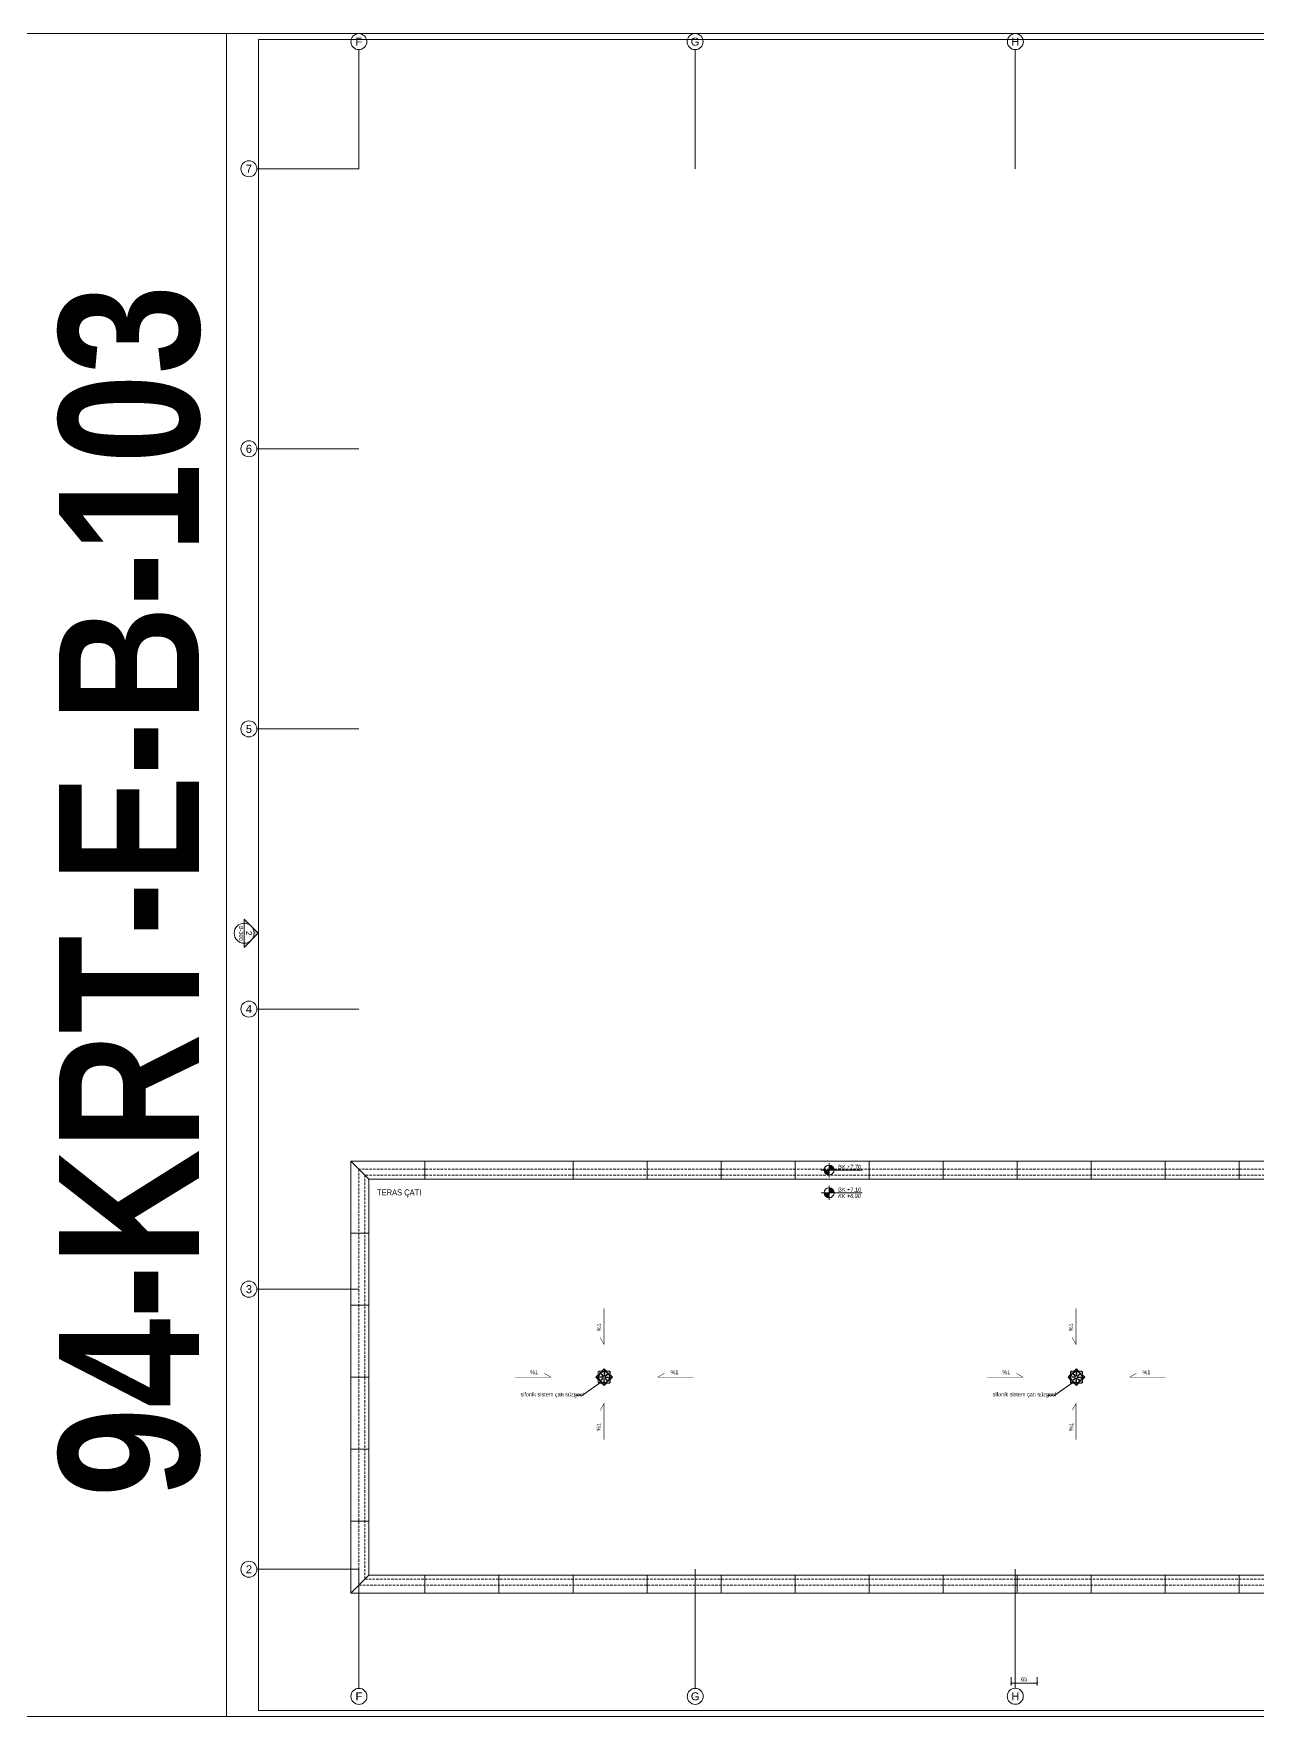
# Model space of a CAD drawing. Extents: x -2012 to 34975, y -1043 to 8321.
# Drawn here: x 27498 to 30556, y 0 to 4205 of the extents above; entities that cross this region are included whole.
import ezdxf
from ezdxf.enums import TextEntityAlignment as Align

# ---------------------------------------------------------------- set-up
doc = ezdxf.new("R2010")
doc.units = 0
doc.header["$LTSCALE"] = 25
doc.header["$PDMODE"] = 1
doc.linetypes.add('HIDDEN', pattern=[0.375, 0.25, -0.125])
doc.layers.get('0').update_dxf_attribs({"color": 9, "lineweight": 9})
doc.layers.get('Defpoints').update_dxf_attribs({"color": 9, "lineweight": 9})
for name, color, linetype, lineweight in [('06D', 9, 'Continuous', 9), ('10', 9, 'Continuous', 9), ('21', 9, 'Continuous', 9), ('24', 9, 'Continuous', 9), ('25', 9, 'Continuous', 9), ('35', 9, 'Continuous', 9), ('40A', 9, 'Continuous', 9), ('GEB-BEZUG', 9, 'Continuous', 25)]:
    doc.layers.add(name, color=color, linetype=linetype, lineweight=lineweight)
doc.styles.add('Arial', font='arial.ttf', dxfattribs={"height": 2.5})
doc.styles.add('MuuM_TEXT-BOLD', font='ARIALNB.TTF')
doc.styles.add('MuuM_TEXT-ITALIC', font='ARIALNI.TTF')
doc.styles.add('MuuM_TEXT-STANDART', font='ARIALN.TTF')
doc.dimstyles.new('MuuM_DIM100', dxfattribs={"dimscale": 10, "dimtxt": 2, "dimasz": 1, "dimexe": 1, "dimexo": 1, "dimgap": 1, "dimtad": 1, "dimdec": 1, "dimrnd": 0.5, "dimdsep": 46, "dimtxsty": 'MuuM_TEXT-STANDART', "dimblk": 'ARCHTICK', "dimcen": 0, "dimdle": 0.15, "dimclrd": 256, "dimclre": 256, "dimclrt": 256, "dimadec": 0, "dimazin": 0, "dimtfac": 5, "dimtdec": 1, "dimtix": 1, "dimtmove": 2, "dimatfit": 3, "dimldrblk": 'DOT', "dimfxl": 0.2, "dimtolj": 1, "dimlwd": -1, "dimlwe": -1, "dimarcsym": 0})
doc.dimstyles.new('MuuM_DIM50', dxfattribs={"dimscale": 5, "dimtxt": 2, "dimasz": 1, "dimexe": 1, "dimexo": 1, "dimgap": 1, "dimtad": 1, "dimdec": 1, "dimrnd": 0.5, "dimdsep": 46, "dimtxsty": 'MuuM_TEXT-STANDART', "dimblk": 'ARCHTICK', "dimcen": 0, "dimdle": 0.15, "dimclrd": 256, "dimclre": 256, "dimclrt": 256, "dimadec": 0, "dimazin": 0, "dimtfac": 5, "dimtdec": 1, "dimtix": 1, "dimtmove": 2, "dimatfit": 3, "dimldrblk": 'DOT', "dimfxl": 3, "dimfxlon": 1, "dimtolj": 1, "dimlwd": -1, "dimlwe": -1, "dimarcsym": 0})

# ---------------------------------------------------------------- blocks, each defined once
blk = doc.blocks.new('VIDA')
for p, q in [((-18072, 6524), (-18070, 6525)), ((-18072, 6524), (-18072, 6524)), ((-18072, 6524), (-18072, 6524)), ((-18070, 6523), (-18072, 6524)), ((-18070, 6525), (-18071, 6523)), ((-18071, 6523), (-18070, 6525)), ((-18070, 6523), (-18069, 6525)), ((-18070, 6525), (-18070, 6525)), ((-18070, 6525), (-18070, 6524)), ((-18070, 6524), (-18070, 6525)), ((-18070, 6525), (-18070, 6525)), ((-18070, 6525), (-18070, 6525)), ((-18070, 6525), (-18069, 6525)), ((-18070, 6524), (-18070, 6524)), ((-18069, 6522), (-18070, 6523)), ((-18070, 6523), (-18070, 6523)), ((-18069, 6523), (-18068, 6525)), ((-18069, 6522), (-18069, 6525)), ((-18069, 6525), (-18069, 6522)), ((-18069, 6525), (-18069, 6525)), ((-18069, 6525), (-18069, 6525)), ((-18069, 6525), (-18069, 6525)), ((-18069, 6525), (-18069, 6525)), ((-18069, 6525), (-18068, 6525)), ((-18069, 6523), (-18069, 6522)), ((-18068, 6522), (-18069, 6523)), ((-18069, 6523), (-18069, 6523)), ((-18069, 6522), (-18069, 6522)), ((-18067, 6525), (-18068, 6522)), ((-18068, 6523), (-18067, 6525)), ((-18068, 6525), (-18068, 6523)), ((-18068, 6522), (-18068, 6525)), ((-18068, 6525), (-18068, 6525)), ((-18068, 6525), (-18068, 6522)), ((-18068, 6525), (-18068, 6525)), ((-18068, 6525), (-18068, 6525)), ((-18068, 6525), (-18067, 6525)), ((-18068, 6523), (-18068, 6522)), ((-18068, 6522), (-18068, 6523)), ((-18068, 6523), (-18068, 6523)), ((-18068, 6523), (-18068, 6522)), ((-18067, 6522), (-18068, 6522)), ((-18068, 6522), (-18068, 6522)), ((-18066, 6525), (-18067, 6525)), ((-18067, 6523), (-18066, 6525)), ((-18066, 6525), (-18067, 6522)), ((-18067, 6525), (-18067, 6523)), ((-18067, 6522), (-18067, 6525)), ((-18067, 6525), (-18067, 6525)), ((-18067, 6525), (-18067, 6525)), ((-18067, 6525), (-18067, 6525)), ((-18067, 6522), (-18067, 6523)), ((-18067, 6523), (-18067, 6522)), ((-18067, 6523), (-18067, 6523)), ((-18067, 6523), (-18067, 6522)), ((-18066, 6522), (-18067, 6522)), ((-18066, 6525), (-18066, 6525)), ((-18066, 6525), (-18066, 6525)), ((-18066, 6525), (-18066, 6525)), ((-18066, 6525), (-18066, 6523)), ((-18066, 6522), (-18066, 6525)), ((-18065, 6525), (-18066, 6522)), ((-18066, 6523), (-18065, 6525)), ((-18066, 6525), (-18065, 6525)), ((-18066, 6523), (-18066, 6523)), ((-18066, 6523), (-18066, 6522)), ((-18066, 6523), (-18066, 6522)), ((-18066, 6522), (-18066, 6523)), ((-18065, 6522), (-18066, 6522)), ((-18065, 6525), (-18065, 6523)), ((-18065, 6522), (-18065, 6525)), ((-18065, 6525), (-18065, 6525)), ((-18065, 6525), (-18065, 6525)), ((-18065, 6525), (-18065, 6525)), ((-18065, 6525), (-18064, 6525)), ((-18065, 6523), (-18064, 6525)), ((-18064, 6525), (-18065, 6522)), ((-18065, 6522), (-18064, 6525)), ((-18065, 6523), (-18065, 6522)), ((-18065, 6523), (-18065, 6523)), ((-18065, 6523), (-18065, 6522)), ((-18065, 6522), (-18065, 6523)), ((-18064, 6523), (-18065, 6522)), ((-18064, 6523), (-18065, 6522)), ((-18065, 6522), (-18065, 6522)), ((-18064, 6525), (-18064, 6525)), ((-18064, 6525), (-18064, 6525)), ((-18064, 6525), (-18064, 6525)), ((-18064, 6525), (-18064, 6523)), ((-18064, 6522), (-18062, 6525)), ((-18062, 6525), (-18064, 6522)), ((-18064, 6523), (-18062, 6525)), ((-18062, 6525), (-18064, 6525)), ((-18064, 6523), (-18064, 6523)), ((-18062, 6523), (-18064, 6522)), ((-18062, 6523), (-18064, 6522)), ((-18064, 6522), (-18064, 6523)), ((-18064, 6522), (-18064, 6522)), ((-18063, 6522), (-18062, 6525)), ((-18061, 6525), (-18063, 6523)), ((-18062, 6525), (-18063, 6525)), ((-18062, 6523), (-18063, 6522)), ((-18063, 6522), (-18061, 6523)), ((-18062, 6523), (-18063, 6522)), ((-18063, 6523), (-18061, 6523)), ((-18063, 6522), (-18061, 6522)), ((-18062, 6525), (-18061, 6525)), ((-18062, 6525), (-18062, 6525)), ((-18062, 6525), (-18062, 6525)), ((-18062, 6525), (-18062, 6525)), ((-18061, 6525), (-18062, 6525)), ((-18062, 6523), (-18061, 6525)), ((-18061, 6525), (-18062, 6522)), ((-18062, 6522), (-18061, 6525)), ((-18061, 6523), (-18062, 6525)), ((-18062, 6525), (-18061, 6522)), ((-18062, 6525), (-18062, 6523)), ((-18062, 6525), (-18062, 6525)), ((-18062, 6525), (-18061, 6525)), ((-18062, 6523), (-18062, 6523)), ((-18062, 6522), (-18062, 6523)), ((-18061, 6523), (-18062, 6522)), ((-18061, 6523), (-18062, 6522)), ((-18062, 6522), (-18062, 6522)), ((-18061, 6525), (-18060, 6525)), ((-18061, 6525), (-18061, 6525)), ((-18061, 6525), (-18061, 6525)), ((-18061, 6525), (-18061, 6525)), ((-18061, 6525), (-18061, 6523)), ((-18061, 6522), (-18060, 6525)), ((-18060, 6525), (-18061, 6522)), ((-18061, 6523), (-18060, 6525)), ((-18061, 6523), (-18061, 6523)), ((-18060, 6523), (-18061, 6522)), ((-18060, 6523), (-18061, 6522)), ((-18061, 6522), (-18061, 6523)), ((-18061, 6522), (-18061, 6522)), ((-18060, 6525), (-18060, 6525)), ((-18060, 6525), (-18060, 6525)), ((-18060, 6525), (-18060, 6525)), ((-18060, 6525), (-18060, 6525)), ((-18060, 6525), (-18060, 6523)), ((-18060, 6523), (-18060, 6525)), ((-18059, 6525), (-18060, 6522)), ((-18060, 6522), (-18059, 6525)), ((-18060, 6525), (-18059, 6525)), ((-18059, 6524), (-18060, 6523)), ((-18060, 6522), (-18060, 6523)), ((-18060, 6523), (-18060, 6522)), ((-18060, 6523), (-18060, 6522)), ((-18060, 6523), (-18060, 6523)), ((-18060, 6523), (-18059, 6523)), ((-18060, 6522), (-18060, 6522)), ((-18058, 6527), (-18059, 6527)), ((-18059, 6521), (-18059, 6527)), ((-18059, 6525), (-18059, 6525)), ((-18058, 6521), (-18059, 6521))]:
    blk.add_line(p, q)
for points in [[(-18069, 6525), (-18069, 6523)], [(-18057, 6524), (-18057, 6524), (-18057, 6524), (-18057, 6523)]]:
    blk.add_lwpolyline(points)
for start, end in [(7.5095, 35.2427), (324.7573, 352.4905)]:
    blk.add_arc((-18062, 6524), 5.21, start, end)
blk = doc.blocks.new('krt-harpusta1')
for points in [[(16786.2, 292.5), (16786.2, 337.5), (14425.8, 337.5), (14425.8, 1327.5), (16786.2, 1327.5), (16786.2, 1372.5), (14380.8, 1372.5), (14380.8, 292.5), (16786.2, 292.5)], [(14425.8, 1327.5), (14380.8, 1372.5)], [(14565.8, 1372.5), (14565.8, 1327.5)], [(14935.8, 1372.5), (14935.8, 1327.5)], [(15120.8, 1372.5), (15120.8, 1327.5)], [(15305.8, 1372.5), (15305.8, 1327.5)], [(15490.8, 1372.5), (15490.8, 1327.5)], [(15675.8, 1372.5), (15675.8, 1327.5)], [(15860.8, 1372.5), (15860.8, 1327.5)], [(16045.8, 1372.5), (16045.8, 1327.5)], [(16230.8, 1372.5), (16230.8, 1327.5)], [(16415.8, 1372.5), (16415.8, 1327.5)], [(16600.8, 1372.5), (16600.8, 1327.5)], [(14380.8, 1192.5), (14425.8, 1192.5)], [(14380.8, 1012.5), (14425.8, 1012.5)], [(14380.8, 832.5), (14425.8, 832.5)], [(14380.8, 652.5), (14425.8, 652.5)], [(14380.8, 472.5), (14425.8, 472.5)], [(14380.8, 292.5), (14425.8, 337.5)], [(14565.8, 292.5), (14565.8, 337.5)], [(14750.8, 292.5), (14750.8, 337.5)], [(14935.8, 292.5), (14935.8, 337.5)], [(15120.8, 292.5), (15120.8, 337.5)], [(15305.8, 292.5), (15305.8, 337.5)], [(15490.8, 292.5), (15490.8, 337.5)], [(15675.8, 292.5), (15675.8, 337.5)], [(15860.8, 292.5), (15860.8, 337.5)], [(16045.8, 292.5), (16045.8, 337.5)], [(16230.8, 292.5), (16230.8, 337.5)], [(16415.8, 292.5), (16415.8, 337.5)], [(16600.8, 292.5), (16600.8, 337.5)]]:
    blk.add_lwpolyline(points)
at = {"layer": '06D', "linetype": 'HIDDEN'}
for points in [[(16786.2, 1352.5), (14400.8, 1352.5), (14400.8, 312.5), (16786.2, 312.5), (16786.2, 312.5)], [(16786.2, 1337.5), (14415.8, 1337.5), (14415.8, 327.5), (16786.2, 327.5)]]:
    blk.add_lwpolyline(points, dxfattribs=at)
at = {"layer": '10', "xscale": -0.1000000000058208, "yscale": 0.1000000000058208, "zscale": 0.1000000000021828, "rotation": 89.9725710339926}
blk.add_blockref('VIDA', (17448.1, -1504.2), dxfattribs=at)
at = {"layer": '21', "style": 'MuuM_TEXT-STANDART'}
blk.add_text('TERAS ÇATI', height=15, dxfattribs=at).set_placement((14446.1, 1282.3), align=Align.BOTTOM_LEFT)
blk = doc.blocks.new('_ArchTick')
at = {"color": 0, "linetype": 'ByBlock', "const_width": 0.15}
blk.add_lwpolyline([(-0.5, -0.5), (0.5, 0.5)], dxfattribs=at)
blk = doc.blocks.new('*D690')
at = {"layer": '25', "transparency": 16777216}
for p, q in [((29940.8, 97.5), (29940.8, 77.5)), ((30005.8, 97.5), (30005.8, 77.5)), ((29940.1, 82.5), (30006.6, 82.5))]:
    blk.add_line(p, q, dxfattribs=at)
at = {"layer": 'Defpoints', "color": 0, "transparency": 16777216}
for p in [(29940.8, 112.5), (30005.8, 112.5), (30005.8, 82.5)]:
    blk.add_point(p, dxfattribs=at)
at = {"layer": '25', "transparency": 16777216, "xscale": 5, "yscale": 5, "zscale": 5, "rotation": 180}
blk.add_blockref('_ArchTick', (29940.8, 82.5), dxfattribs=at)
at = {"layer": '25', "transparency": 16777216, "xscale": 5, "yscale": 5, "zscale": 5}
blk.add_blockref('_ArchTick', (30005.8, 82.5), dxfattribs=at)
at = {"layer": '25', "transparency": 16777216, "insert": (29973.3, 92.6), "char_height": 10, "attachment_point": 5, "style": 'MuuM_TEXT-STANDART'}
blk.add_mtext('\\A1;65', dxfattribs=at)
blk = doc.blocks.new('_Dot')
at = {"color": 0, "linetype": 'ByBlock', "lineweight": -2}
blk.add_line((-0.5, 0), (-1, 0), dxfattribs=at)
at = {"color": 0, "linetype": 'ByBlock', "const_width": 0.5}
blk.add_lwpolyline([(-0.25, 0, 1), (0.25, 0, 1)], format="xyb", close=True, dxfattribs=at)
blk = doc.blocks.new('Einfügepunkt')
at = {"layer": 'GEB-BEZUG'}
for p, q in [((-1, -1), (1, 1)), ((-1, 1), (1, -1))]:
    blk.add_line(p, q, dxfattribs=at)
blk = doc.blocks.new('suzgec')
at = {"layer": '21'}
for p, q in [((36826.5, 816.6), (36832.1, 822.2)), ((36832.1, 810.9), (36826.5, 816.6)), ((36832.1, 822.2), (36832.3, 822.4)), ((36832.1, 810.9), (36832.1, 822.2)), ((36832.3, 810.7), (36832.1, 810.9)), ((36834.3, 831.6), (36832.3, 829.6)), ((36832.3, 829.6), (36832.3, 803.6)), ((36832.3, 803.6), (36834.3, 801.6)), ((36860.3, 831.6), (36834.3, 831.6)), ((36834.3, 801.6), (36860.3, 801.6)), ((36834.4, 811.8), (36834.6, 811.9)), ((36834.6, 811.9), (36835, 812)), ((36835, 810.9), (36834.8, 810.9)), ((36835.3, 811.1), (36835, 810.9)), ((36837.1, 817.8), (36844.2, 816.8)), ((36841.5, 831.6), (36841.7, 831.8)), ((36841.7, 801.4), (36841.5, 801.6)), ((36841.7, 828.9), (36841.6, 829.1)), ((36841.7, 831.8), (36847.3, 837.4)), ((36841.7, 831.8), (36853, 831.8)), ((36841.8, 828.6), (36841.7, 828.9)), ((36853, 801.4), (36841.7, 801.4)), ((36847.3, 795.7), (36841.7, 801.4)), ((36842.5, 829.5), (36842.6, 829.3)), ((36842.6, 829.3), (36842.8, 829)), ((36844.3, 816.8), (36844.2, 816.8)), ((36846.1, 806.3), (36847.1, 813.4)), ((36847.3, 816.6), (36847.1, 816.6)), ((36847.1, 813.6), (36847.1, 813.4)), ((36847.3, 837.4), (36853, 831.8)), ((36847.3, 816.6), (36847.3, 816.8)), ((36847.3, 816.6), (36847.6, 816.6)), ((36847.3, 816.6), (36847.3, 816.3)), ((36853, 801.4), (36847.3, 795.7)), ((36848.5, 826.8), (36847.6, 819.7)), ((36847.6, 819.6), (36847.6, 819.7)), ((36850.4, 816.3), (36850.5, 816.3)), ((36857.6, 815.4), (36850.5, 816.3)), ((36852.1, 803.9), (36851.9, 804.2)), ((36852.1, 803.7), (36852.1, 803.9)), ((36852.9, 804.6), (36853, 804.3)), ((36853, 831.8), (36853.2, 831.6)), ((36853, 804.3), (36853.1, 804.1)), ((36853.2, 801.6), (36853, 801.4)), ((36859.7, 822.2), (36859.9, 822.3)), ((36860.2, 821.4), (36860, 821.3)), ((36862.3, 829.6), (36860.3, 831.6)), ((36860.3, 801.6), (36862.3, 803.6)), ((36862.3, 803.6), (36862.3, 829.6)), ((36862.3, 822.4), (36862.5, 822.2)), ((36862.5, 810.9), (36862.3, 810.7)), ((36862.5, 822.2), (36862.5, 810.9)), ((36862.5, 822.2), (36868.2, 816.6)), ((36868.2, 816.6), (36862.5, 810.9))]:
    blk.add_line(p, q, dxfattribs=at)
for centre, radius in [((36829.7, 816.6), 0.4), ((36829.7, 816.6), 0.358), ((36847.3, 816.6), 14.3), ((36834.8, 829.1), 0.3), ((36834.8, 804.1), 0.3), ((36847.3, 834.3), 0.4), ((36847.3, 798.9), 0.4), ((36847.3, 834.3), 0.358), ((36847.3, 798.9), 0.358), ((36859.8, 829.1), 0.3), ((36859.8, 804.1), 0.3), ((36865, 816.6), 0.4), ((36865, 816.6), 0.358)]:
    blk.add_circle(centre, radius, dxfattribs=at)
for radius, start, end in [(13.5, 114.6147, 200.3853), (13.8, 200.4176, 204.5824), (13.7, 200.4084, 204.5916), (13.3, 200.3378, 204.6622), (13.2, 200.3292, 204.6708), (13.5, 204.6147, 290.3853), (13.8, 110.4176, 114.5824), (13.7, 110.4084, 114.5916), (13.3, 110.3378, 114.6622), (13.2, 110.3292, 114.6708), (13.5, 24.6147, 110.3853), (13.2, 290.3292, 294.6708), (13.3, 290.3378, 294.6622), (13.7, 290.4084, 294.5916), (13.8, 290.4176, 294.5824), (13.6, 294.6147, 20.3853), (13.2, 20.3292, 24.6708), (13.3, 20.3378, 24.6622), (13.7, 20.4084, 24.5916), (13.8, 20.4176, 24.5824)]:
    blk.add_arc((36847.3, 816.6), radius, start, end, dxfattribs=at)
for points, knots in [([(36837.1, 816.3), (36837, 816.3), (36836.9, 816.3), (36836.7, 816.4), (36836.6, 816.4), (36836.5, 816.6), (36836.4, 816.7), (36836.4, 816.9), (36836.4, 817), (36836.4, 817.2), (36836.4, 817.3), (36836.5, 817.5), (36836.5, 817.5), (36836.7, 817.7), (36836.8, 817.7), (36837, 817.8), (36837.1, 817.8), (36837.2, 817.8)], [2.169268, 2.169268, 2.169268, 2.169268, 2.468107, 2.468107, 2.768207, 2.768207, 3.065525, 3.065525, 3.362844, 3.362844, 3.660162, 3.660162, 3.95748, 3.95748, 4.257581, 4.257581, 4.55635, 4.55635, 4.55635, 4.55635]), ([(36840.3, 809.1), (36840.3, 809.1), (36840.2, 809), (36840, 808.9), (36839.9, 808.9), (36839.7, 808.9), (36839.6, 808.9), (36839.4, 809), (36839.3, 809.1), (36839.2, 809.2), (36839.1, 809.3), (36839, 809.5), (36839, 809.6), (36839, 809.8), (36839.1, 809.9), (36839.2, 810.1), (36839.2, 810.2), (36839.3, 810.2)], [2.169268, 2.169268, 2.169268, 2.169268, 2.468107, 2.468107, 2.768207, 2.768207, 3.065525, 3.065525, 3.362844, 3.362844, 3.660162, 3.660162, 3.95748, 3.95748, 4.257581, 4.257581, 4.55635, 4.55635, 4.55635, 4.55635]), ([(36839.9, 823.6), (36839.8, 823.7), (36839.8, 823.7), (36839.7, 823.9), (36839.7, 824), (36839.7, 824.2), (36839.7, 824.3), (36839.8, 824.5), (36839.8, 824.6), (36840, 824.8), (36840.1, 824.8), (36840.3, 824.9), (36840.4, 824.9), (36840.6, 824.9), (36840.7, 824.8), (36840.9, 824.8), (36840.9, 824.7), (36841, 824.6)], [2.169268, 2.169268, 2.169268, 2.169268, 2.468107, 2.468107, 2.768207, 2.768207, 3.065525, 3.065525, 3.362844, 3.362844, 3.660162, 3.660162, 3.95748, 3.95748, 4.257581, 4.257581, 4.55635, 4.55635, 4.55635, 4.55635]), ([(36844.1, 817), (36844.1, 817), (36844.1, 817), (36844.1, 817), (36844.2, 817), (36844.2, 817), (36844.2, 816.9), (36844.3, 816.9), (36844.3, 816.9), (36844.3, 816.8), (36844.3, 816.8), (36844.3, 816.7), (36844.3, 816.7), (36844.3, 816.7), (36844.3, 816.6), (36844.3, 816.6), (36844.3, 816.5), (36844.2, 816.5), (36844.2, 816.5), (36844.1, 816.5), (36844.1, 816.5), (36844.1, 816.5), (36844.1, 816.5)], [-0.0013985, -0.0013985, -0.0013985, -0.0013985, 0, 0, 0, 0.0909291, 0.0909291, 0.1818582, 0.1818582, 0.2711248, 0.2711248, 0.3603915, 0.3603915, 0.4496581, 0.4496581, 0.5389247, 0.5389247, 0.6298538, 0.6298538, 0.7207829, 0.7207829, 0.7401198, 0.7401198, 0.7401198, 0.7401198]), ([(36844.8, 814.6), (36844.8, 814.6), (36844.8, 814.6), (36844.8, 814.6), (36844.8, 814.6), (36844.8, 814.6), (36844.9, 814.6), (36844.9, 814.6), (36845, 814.6), (36845, 814.6), (36845.1, 814.6), (36845.1, 814.6), (36845.2, 814.5), (36845.2, 814.5), (36845.2, 814.4), (36845.2, 814.4), (36845.2, 814.4), (36845.2, 814.3), (36845.2, 814.3), (36845.2, 814.2), (36845.1, 814.2), (36845.1, 814.2), (36845.1, 814.2)], [-0.0013985, -0.0013985, -0.0013985, -0.0013985, 0, 0, 0, 0.0909291, 0.0909291, 0.1818582, 0.1818582, 0.2711248, 0.2711248, 0.3603915, 0.3603915, 0.4496581, 0.4496581, 0.5389247, 0.5389247, 0.6298538, 0.6298538, 0.7207829, 0.7207829, 0.7401198, 0.7401198, 0.7401198, 0.7401198]), ([(36845.3, 819.1), (36845.3, 819.1), (36845.3, 819.1), (36845.3, 819.1), (36845.4, 819.1), (36845.4, 819.1), (36845.4, 819), (36845.4, 819), (36845.4, 818.9), (36845.4, 818.9), (36845.4, 818.8), (36845.3, 818.8), (36845.3, 818.8), (36845.3, 818.8), (36845.2, 818.7), (36845.2, 818.7), (36845.1, 818.7), (36845.1, 818.7), (36845, 818.8), (36845, 818.8), (36845, 818.8), (36845, 818.8), (36845, 818.8)], [-0.0013985, -0.0013985, -0.0013985, -0.0013985, 0, 0, 0, 0.0909291, 0.0909291, 0.1818582, 0.1818582, 0.2711248, 0.2711248, 0.3603915, 0.3603915, 0.4496581, 0.4496581, 0.5389247, 0.5389247, 0.6298538, 0.6298538, 0.7207829, 0.7207829, 0.7401198, 0.7401198, 0.7401198, 0.7401198]), ([(36847.6, 806.4), (36847.7, 806.3), (36847.6, 806.2), (36847.6, 806), (36847.5, 805.9), (36847.4, 805.7), (36847.3, 805.7), (36847.1, 805.6), (36847, 805.6), (36846.8, 805.6), (36846.7, 805.6), (36846.5, 805.7), (36846.4, 805.8), (36846.3, 805.9), (36846.2, 806), (36846.1, 806.2), (36846.1, 806.3), (36846.2, 806.4)], [2.169268, 2.169268, 2.169268, 2.169268, 2.468107, 2.468107, 2.768207, 2.768207, 3.065525, 3.065525, 3.362844, 3.362844, 3.660162, 3.660162, 3.95748, 3.95748, 4.257581, 4.257581, 4.55635, 4.55635, 4.55635, 4.55635]), ([(36847, 826.8), (36847, 826.9), (36847.1, 827), (36847.1, 827.2), (36847.2, 827.3), (36847.3, 827.4), (36847.4, 827.5), (36847.6, 827.6), (36847.7, 827.6), (36847.9, 827.6), (36848, 827.5), (36848.2, 827.4), (36848.3, 827.4), (36848.4, 827.2), (36848.5, 827.1), (36848.5, 826.9), (36848.5, 826.8), (36848.5, 826.7)], [2.169268, 2.169268, 2.169268, 2.169268, 2.468107, 2.468107, 2.768207, 2.768207, 3.065525, 3.065525, 3.362844, 3.362844, 3.660162, 3.660162, 3.95748, 3.95748, 4.257581, 4.257581, 4.55635, 4.55635, 4.55635, 4.55635]), ([(36847, 813.4), (36847, 813.4), (36847, 813.4), (36847, 813.4), (36847, 813.4), (36847, 813.4), (36847, 813.5), (36847, 813.5), (36847.1, 813.5), (36847.1, 813.6), (36847.2, 813.6), (36847.2, 813.6), (36847.2, 813.6), (36847.3, 813.6), (36847.3, 813.6), (36847.4, 813.5), (36847.4, 813.5), (36847.4, 813.5), (36847.4, 813.4), (36847.5, 813.4), (36847.5, 813.3), (36847.5, 813.3), (36847.5, 813.3)], [-0.0013985, -0.0013985, -0.0013985, -0.0013985, 0, 0, 0, 0.0909291, 0.0909291, 0.1818582, 0.1818582, 0.2711248, 0.2711248, 0.3603915, 0.3603915, 0.4496581, 0.4496581, 0.5389247, 0.5389247, 0.6298538, 0.6298538, 0.7207829, 0.7207829, 0.7401198, 0.7401198, 0.7401198, 0.7401198]), ([(36847.7, 819.8), (36847.7, 819.8), (36847.7, 819.8), (36847.7, 819.8), (36847.7, 819.8), (36847.7, 819.7), (36847.7, 819.7), (36847.7, 819.7), (36847.6, 819.6), (36847.6, 819.6), (36847.5, 819.6), (36847.5, 819.6), (36847.4, 819.6), (36847.4, 819.6), (36847.4, 819.6), (36847.3, 819.6), (36847.3, 819.7), (36847.3, 819.7), (36847.2, 819.8), (36847.2, 819.8), (36847.2, 819.8), (36847.2, 819.8), (36847.2, 819.8)], [-0.0013985, -0.0013985, -0.0013985, -0.0013985, 0, 0, 0, 0.0909291, 0.0909291, 0.1818582, 0.1818582, 0.2711248, 0.2711248, 0.3603915, 0.3603915, 0.4496581, 0.4496581, 0.5389247, 0.5389247, 0.6298538, 0.6298538, 0.7207829, 0.7207829, 0.7401198, 0.7401198, 0.7401198, 0.7401198]), ([(36849.3, 814), (36849.3, 814), (36849.3, 814), (36849.3, 814), (36849.3, 814.1), (36849.3, 814.1), (36849.3, 814.1), (36849.3, 814.2), (36849.3, 814.2), (36849.3, 814.3), (36849.3, 814.3), (36849.3, 814.3), (36849.4, 814.4), (36849.4, 814.4), (36849.5, 814.4), (36849.5, 814.4), (36849.6, 814.4), (36849.6, 814.4), (36849.7, 814.4), (36849.7, 814.4), (36849.7, 814.4), (36849.7, 814.4), (36849.7, 814.4)], [-0.0013985, -0.0013985, -0.0013985, -0.0013985, 0, 0, 0, 0.0909291, 0.0909291, 0.1818582, 0.1818582, 0.2711248, 0.2711248, 0.3603915, 0.3603915, 0.4496581, 0.4496581, 0.5389247, 0.5389247, 0.6298538, 0.6298538, 0.7207829, 0.7207829, 0.7401198, 0.7401198, 0.7401198, 0.7401198]), ([(36849.9, 818.6), (36849.9, 818.6), (36849.9, 818.6), (36849.9, 818.6), (36849.9, 818.6), (36849.8, 818.5), (36849.8, 818.5), (36849.7, 818.5), (36849.7, 818.5), (36849.7, 818.5), (36849.6, 818.6), (36849.6, 818.6), (36849.5, 818.6), (36849.5, 818.7), (36849.5, 818.7), (36849.5, 818.7), (36849.5, 818.8), (36849.5, 818.8), (36849.5, 818.9), (36849.5, 818.9), (36849.6, 819), (36849.6, 819), (36849.6, 819)], [-0.0013985, -0.0013985, -0.0013985, -0.0013985, 0, 0, 0, 0.0909291, 0.0909291, 0.1818582, 0.1818582, 0.2711248, 0.2711248, 0.3603915, 0.3603915, 0.4496581, 0.4496581, 0.5389247, 0.5389247, 0.6298538, 0.6298538, 0.7207829, 0.7207829, 0.7401198, 0.7401198, 0.7401198, 0.7401198]), ([(36850.6, 816.2), (36850.6, 816.2), (36850.6, 816.2), (36850.6, 816.2), (36850.5, 816.2), (36850.5, 816.2), (36850.4, 816.2), (36850.4, 816.3), (36850.4, 816.3), (36850.4, 816.3), (36850.3, 816.4), (36850.3, 816.4), (36850.3, 816.5), (36850.4, 816.5), (36850.4, 816.6), (36850.4, 816.6), (36850.4, 816.6), (36850.5, 816.7), (36850.5, 816.7), (36850.6, 816.7), (36850.6, 816.7), (36850.6, 816.7), (36850.6, 816.7)], [-0.0013985, -0.0013985, -0.0013985, -0.0013985, 0, 0, 0, 0.0909291, 0.0909291, 0.1818582, 0.1818582, 0.2711248, 0.2711248, 0.3603915, 0.3603915, 0.4496581, 0.4496581, 0.5389247, 0.5389247, 0.6298538, 0.6298538, 0.7207829, 0.7207829, 0.7401198, 0.7401198, 0.7401198, 0.7401198]), ([(36854.8, 809.6), (36854.9, 809.5), (36854.9, 809.4), (36855, 809.2), (36855, 809.1), (36855, 808.9), (36855, 808.8), (36854.9, 808.6), (36854.8, 808.5), (36854.7, 808.4), (36854.6, 808.3), (36854.4, 808.3), (36854.3, 808.3), (36854.1, 808.3), (36854, 808.3), (36853.8, 808.4), (36853.7, 808.5), (36853.7, 808.6)], [2.169268, 2.169268, 2.169268, 2.169268, 2.468107, 2.468107, 2.768207, 2.768207, 3.065525, 3.065525, 3.362844, 3.362844, 3.660162, 3.660162, 3.95748, 3.95748, 4.257581, 4.257581, 4.55635, 4.55635, 4.55635, 4.55635]), ([(36854.4, 824), (36854.4, 824.1), (36854.5, 824.2), (36854.7, 824.2), (36854.8, 824.3), (36855, 824.3), (36855.1, 824.2), (36855.3, 824.1), (36855.4, 824.1), (36855.5, 823.9), (36855.6, 823.8), (36855.6, 823.7), (36855.7, 823.5), (36855.6, 823.3), (36855.6, 823.2), (36855.5, 823.1), (36855.4, 823), (36855.4, 822.9)], [2.169268, 2.169268, 2.169268, 2.169268, 2.468107, 2.468107, 2.768207, 2.768207, 3.065525, 3.065525, 3.362844, 3.362844, 3.660162, 3.660162, 3.95748, 3.95748, 4.257581, 4.257581, 4.55635, 4.55635, 4.55635, 4.55635]), ([(36857.6, 816.9), (36857.7, 816.9), (36857.8, 816.9), (36858, 816.8), (36858, 816.7), (36858.2, 816.6), (36858.2, 816.5), (36858.3, 816.3), (36858.3, 816.2), (36858.3, 816), (36858.3, 815.9), (36858.2, 815.7), (36858.1, 815.6), (36858, 815.5), (36857.9, 815.4), (36857.7, 815.4), (36857.6, 815.4), (36857.5, 815.4)], [2.169268, 2.169268, 2.169268, 2.169268, 2.468107, 2.468107, 2.768207, 2.768207, 3.065525, 3.065525, 3.362844, 3.362844, 3.660162, 3.660162, 3.95748, 3.95748, 4.257581, 4.257581, 4.55635, 4.55635, 4.55635, 4.55635])]:
    blk.add_open_spline(points, degree=3, knots=knots, dxfattribs=at)
for points, weights in [([(36844.1, 816.5), (36842.4, 816.4), (36837.1, 816.3)], [1, 1.19289012449, 1.04336959218]), ([(36837.2, 817.8), (36842.5, 817.2), (36844.1, 817)], [1.04357122072, 1.19470433147, 1]), ([(36839.3, 810.2), (36843.5, 813.5), (36844.8, 814.6)], [1.04357122094, 1.1947043326, 1]), ([(36845, 818.8), (36843.7, 820), (36839.9, 823.6)], [1, 1.19289012244, 1.04336959178]), ([(36845.1, 814.2), (36844, 813), (36840.3, 809.1)], [1, 1.19289012327, 1.04336959194]), ([(36841, 824.6), (36844.3, 820.5), (36845.3, 819.1)], [1.04357122128, 1.19470433435, 1]), ([(36846.2, 806.4), (36846.8, 811.7), (36847, 813.4)], [1.04357122103, 1.19470433305, 1]), ([(36847.2, 819.8), (36847.2, 821.5), (36847, 826.8)], [1, 1.1928901223, 1.04336959175]), ([(36847.5, 813.3), (36847.5, 811.6), (36847.6, 806.4)], [1, 1.19289011339, 1.04336959002]), ([(36848.5, 826.7), (36847.9, 821.5), (36847.7, 819.8)], [1.04357122043, 1.19470432993, 1]), ([(36853.7, 808.6), (36850.4, 812.7), (36849.3, 814)], [1.04357121982, 1.19470432681, 1]), ([(36849.6, 819), (36850.7, 820.2), (36854.4, 824)], [1, 1.19289012017, 1.04336959134]), ([(36849.7, 814.4), (36850.9, 813.2), (36854.8, 809.6)], [1, 1.19289011781, 1.04336959088]), ([(36855.4, 822.9), (36851.2, 819.6), (36849.9, 818.6)], [1.04357122006, 1.19470432802, 1]), ([(36859.3, 822.1), (36859.5, 822.2), (36859.7, 822.2)], [1.02554744525, 1.0127799804, 1]), ([(36860, 821.3), (36859.9, 821.2), (36859.7, 821.2)], [1, 1.0127799804, 1.02554744526])]:
    blk.add_rational_spline(points, weights, degree=2, dxfattribs=at)
for points, weights, knots in [([(36850.6, 816.7), (36851.1, 816.7), (36853.6, 816.8), (36857.6, 816.9)], [4.14064799907, 3.56700040162, 2.15953650571, 1.32480586323], [27.48414514, 27.48414514, 27.48414514, 27.50397367, 27.53272487, 27.53272487, 27.53272487]), ([(36857.5, 815.4), (36855.5, 815.6), (36852.3, 816), (36850.9, 816.2), (36850.6, 816.2)], [1.32476723726, 1.64485472039, 2.71311941379, 3.81141839734, 4.16242382948], [0.00590224, 0.00590224, 0.00590224, 0.01753913, 0.04477222, 0.05758123, 0.05758123, 0.05758123])]:
    blk.add_rational_spline(points, weights, degree=2, knots=knots, dxfattribs=at)
at = {"layer": '21', "xscale": 0.1, "yscale": 0.1, "zscale": 0.1}
blk.add_blockref('Einfügepunkt', (36847.3, 816.6), dxfattribs=at)
blk = doc.blocks.new('0_elevationtarget-p-bk')
h = blk.add_hatch(color=254)
h.paths.add_polyline_path([(2.5, 0, 0.414214), (0, 2.5), (0, 0)])
h.paths.add_polyline_path([(0, 0), (-2.5, 0, 0.414214), (0, -2.5)])
blk.add_line((0, -3.5), (0, 3.5))
blk.add_lwpolyline([(16.6, 0), (-4, 0)])
blk.add_circle((0, 0), 2.5)
at = {"style": 'Arial'}
blk.add_attdef('BITMISKOT', text='', height=2, dxfattribs=at).set_placement((4.5, 0), align=Align.BOTTOM_LEFT)
at = {"style": 'MuuM_TEXT-ITALIC'}
blk.add_attdef('FINISHINGFLOORLEVEL', text='', height=2, dxfattribs=at).set_placement((4.5, -0.59), align=Align.TOP_LEFT)
blk = doc.blocks.new('0_aks')
at = {"linetype": 'Continuous'}
blk.add_circle((0, 0), 2, dxfattribs=at)
at = {"style": 'Arial'}
blk.add_attdef('AKS', text='', height=2, dxfattribs=at).set_placement((0, 0), align=Align.MIDDLE_CENTER)
blk = doc.blocks.new('p-aks_vw')
at = {"layer": '24', "ltscale": 2}
for points in [[(0, 3837.5), (0, 3540)], [(840, 3837.5), (840, 3540)], [(1640, 3837.5), (1640, 3540)], [(2440, 3837.5), (2440, 3540)], [(3240, 3837.5), (3240, 3540)], [(3620, 3837.5), (3620, 3540)], [(4040, 3837.5), (4040, 3540)], [(4840, 3837.5), (4840, 3540)], [(5680, 3837.5), (5680, 3540)], [(-255, 3540), (0, 3540)], [(5680, 3540), (5975, 3540)], [(-255, 2840), (0, 2840)], [(5680, 2840), (5975, 2840)], [(-255, 2140), (0, 2140)], [(5680, 2140), (5975, 2140)], [(-255, 1440), (0, 1440)], [(5680, 1440), (5975, 1440)], [(-255, 740), (0, 740)], [(5680, 740), (5975, 740)], [(-255, 40), (0, 40)], [(0, 40), (0, -257.5)], [(840, 40), (840, -257.5)], [(1640, 40), (1640, -257.5)], [(2440, 40), (2440, -257.5)], [(3240, 40), (3240, -257.5)], [(3620, 40), (3620, -257.5)], [(4040, 40), (4040, -257.5)], [(4840, 40), (4840, -257.5)], [(5680, 40), (5975, 40)], [(5680, 40), (5680, -257.5)]]:
    blk.add_lwpolyline(points, dxfattribs=at)
at = {"layer": '24', "xscale": 10, "yscale": 10, "zscale": 10}
for p, values in [((-0.3, 3857.5), {'AKS': 'F'}), ((840, 3857.5), {'AKS': 'G'}), ((1640.4, 3857.5), {'AKS': 'H'}), ((2440, 3857.5), {'AKS': 'I'}), ((3240, 3857.5), {'AKS': 'J'}), ((3620, 3857.5), {'AKS': 'K'}), ((4040, 3857.5), {'AKS': 'L'}), ((4840, 3857.5), {'AKS': 'M'}), ((5679.7, 3857.5), {'AKS': 'N'}), ((-275, 3540), {'AKS': '7'}), ((5995, 3540), {'AKS': '7'}), ((-275, 2840), {'AKS': '6'}), ((5995, 2840), {'AKS': '6'}), ((-275, 2140), {'AKS': '5'}), ((5995, 2140), {'AKS': '5'}), ((-275, 1440), {'AKS': '4'}), ((5995, 1440), {'AKS': '4'}), ((-275, 740), {'AKS': '3'}), ((5995, 740), {'AKS': '3'}), ((-275, 40), {'AKS': '2'}), ((5995, 40), {'AKS': '2'}), ((0, -277.5), {'AKS': 'F'}), ((840.3, -277.5), {'AKS': 'G'}), ((1640.3, -277.4), {'AKS': 'H'}), ((2440, -277.5), {'AKS': 'I'}), ((3240.3, -277.5), {'AKS': 'J'}), ((3620.3, -277.5), {'AKS': 'K'}), ((4040.3, -277.5), {'AKS': 'L'}), ((4840.3, -277.5), {'AKS': 'M'}), ((5680, -277.5), {'AKS': 'N'})]:
    blk.add_blockref('0_aks', p, dxfattribs=at).add_auto_attribs(values)
blk = doc.blocks.new('0_exteriorelevation1')
h = blk.add_hatch(color=256)
h.paths.add_polyline_path([(7.07, 0), (0, 7.07), (-7.07, 0)])
h.paths.add_polyline_path([(5, 0, 1), (-5, 0)], flags=16)
blk.add_lwpolyline([(7.07, 0), (0, 7.07), (-7.07, 0), (7.07, 0)])
blk.add_lwpolyline([(7.07, 0), (0, 7.07), (-7.07, 0), (7.07, 0)])
blk.add_circle((0, 0), 5)
at = {"style": 'Arial'}
blk.add_attdef('KESITADI', text='', height=3, dxfattribs=at).set_placement((0, 0), align=Align.BOTTOM_CENTER)
blk.add_attdef('PAFTAADI', text='', height=2, dxfattribs=at).set_placement((0, -0.5), align=Align.TOP_CENTER)

msp = doc.modelspace()

# ---------------------------------------------------------------- linework, layer by layer
at = {"layer": '21', "const_width": 1.2}
for points in [[(28923.2, 1019.91), (28923.2, 929.91), (28913.52, 946.67)], [(30102.7, 1019.91), (30102.7, 929.91), (30093.02, 946.67)], [(28700.9, 847.5), (28790.9, 847.5), (28774.13, 857.18)], [(29147.28, 847.5), (29057.28, 847.5), (29074.05, 857.18)], [(29880.4, 847.5), (29970.4, 847.5), (29953.63, 857.18)], [(30326.78, 847.5), (30236.78, 847.5), (30253.55, 857.18)], [(28923.2, 691.28), (28923.2, 781.28), (28913.52, 764.51)], [(30102.7, 691.28), (30102.7, 781.28), (30093.02, 764.51)]]:
    msp.add_lwpolyline(points, dxfattribs=at)
at = {"layer": '35'}
msp.add_lwpolyline([(30690.84, 352.5), (28335.84, 352.5), (28335.84, 1342.5), (30690.84, 1342.5)], close=True, dxfattribs=at)
at = {"layer": '40A'}
for points in [[(27980, 0), (20985, 0), (20985, 4205), (27980, 4205)], [(34975, 0), (27980, 0), (27980, 4205), (34975, 4205)], [(28060, 4190), (34435.06, 4190), (34435.06, 15), (28060, 15)]]:
    msp.add_lwpolyline(points, close=True, dxfattribs=at)

# ---------------------------------------------------------------- block references
at = {"layer": '06D'}
msp.add_blockref('krt-harpusta1', (13910, 15), dxfattribs=at)
at = {"layer": '21', "xscale": 5, "yscale": 5, "zscale": 5, "rotation": 270}
msp.add_blockref('0_exteriorelevation1', (28023.86, 1957), dxfattribs=at).add_auto_attribs({'KESITADI': '2', 'PAFTAADI': 'B-300'})
at = {"layer": '21'}
ref = msp.add_blockref('0_elevationtarget-p-bk', (29485.84, 1365.23), dxfattribs=dict(at, xscale=5, yscale=5, zscale=5))
ref.add_attrib('BITMISKOT', 'BK +7.70', dxfattribs={"layer": '0', "height": 10, "style": 'Arial'}).set_placement((29508.34, 1365.23), align=Align.BOTTOM_LEFT)
at = {"layer": '21', "xscale": 5, "yscale": 5, "zscale": 5}
msp.add_blockref('0_elevationtarget-p-bk', (29485.84, 1308.39), dxfattribs=at).add_auto_attribs({'BITMISKOT': 'BK +7.10', 'FINISHINGFLOORLEVEL': 'KK +6.90'})
at = {"layer": '24'}
msp.add_blockref('p-aks_vw', (28310.84, 327.5), dxfattribs=at)
at = {"layer": '35'}
for p in [(-7923.51, 30.92), (-6743.51, 30.92)]:
    msp.add_blockref('suzgec', p, dxfattribs=at)

# ---------------------------------------------------------------- texts
at = {"layer": '21', "style": 'MuuM_TEXT-STANDART'}
msp.add_text('TERAS ÇATI', height=15, dxfattribs=at).set_placement((28356.09, 1297.27), align=Align.BOTTOM_LEFT)
for p in [(28714.39, 809.73), (29894.39, 809.73)]:
    msp.add_text('sifonik sistem çatı süzgeci', height=10, dxfattribs=at).set_placement(p, align=Align.TOP_LEFT)
at = {"layer": '21', "char_height": 10, "width": 119.8316, "rotation": 90, "style": 'MuuM_TEXT-STANDART'}
for insert, attachment_point in [((28905.78, 962.11), 1), ((30085.28, 962.11), 1), ((28905.28, 732.89), 3), ((30085.78, 732.89), 3)]:
    msp.add_mtext('%1', dxfattribs=dict(at, insert=insert, attachment_point=attachment_point))
at = {"layer": '21', "char_height": 10, "width": 119.8316, "style": 'MuuM_TEXT-STANDART'}
for insert, attachment_point in [((28758.19, 864.93), 3), ((29089.49, 864.93), 1), ((29938.69, 864.93), 3), ((30268.99, 864.93), 1)]:
    msp.add_mtext('%1', dxfattribs=dict(at, insert=insert, attachment_point=attachment_point))
at = {"layer": '40A', "style": 'MuuM_TEXT-BOLD'}
msp.add_text('94-KRT-E-B-103', height=350, rotation=90, dxfattribs=at).set_placement((27735.8, 2062.5), align=Align.MIDDLE_CENTER)

# ---------------------------------------------------------------- dimensions: what is measured, and where the dimension line sits
at = {"layer": '25'}
dim = msp.add_linear_dim(base=(30005.84, 82.5), p1=(29940.84, 112.5), p2=(30005.84, 112.5), dimstyle='MuuM_DIM50', dxfattribs=at)
dim.commit()
dim.dimension.update_dxf_attribs({"geometry": '*D690', "text_midpoint": (29973.34, 92.61)})

# ---------------------------------------------------------------- leaders
at = {"layer": '21'}
for points in [[(28914.67, 834.18), (28869.83, 802.79), (28851.74, 802.79)], [(30094.67, 834.18), (30049.83, 802.79), (30031.74, 802.79)]]:
    msp.add_leader(points, dimstyle='MuuM_DIM100', override={"dimasz": 0.5}, dxfattribs=at)

doc.saveas('drawing.dxf')
